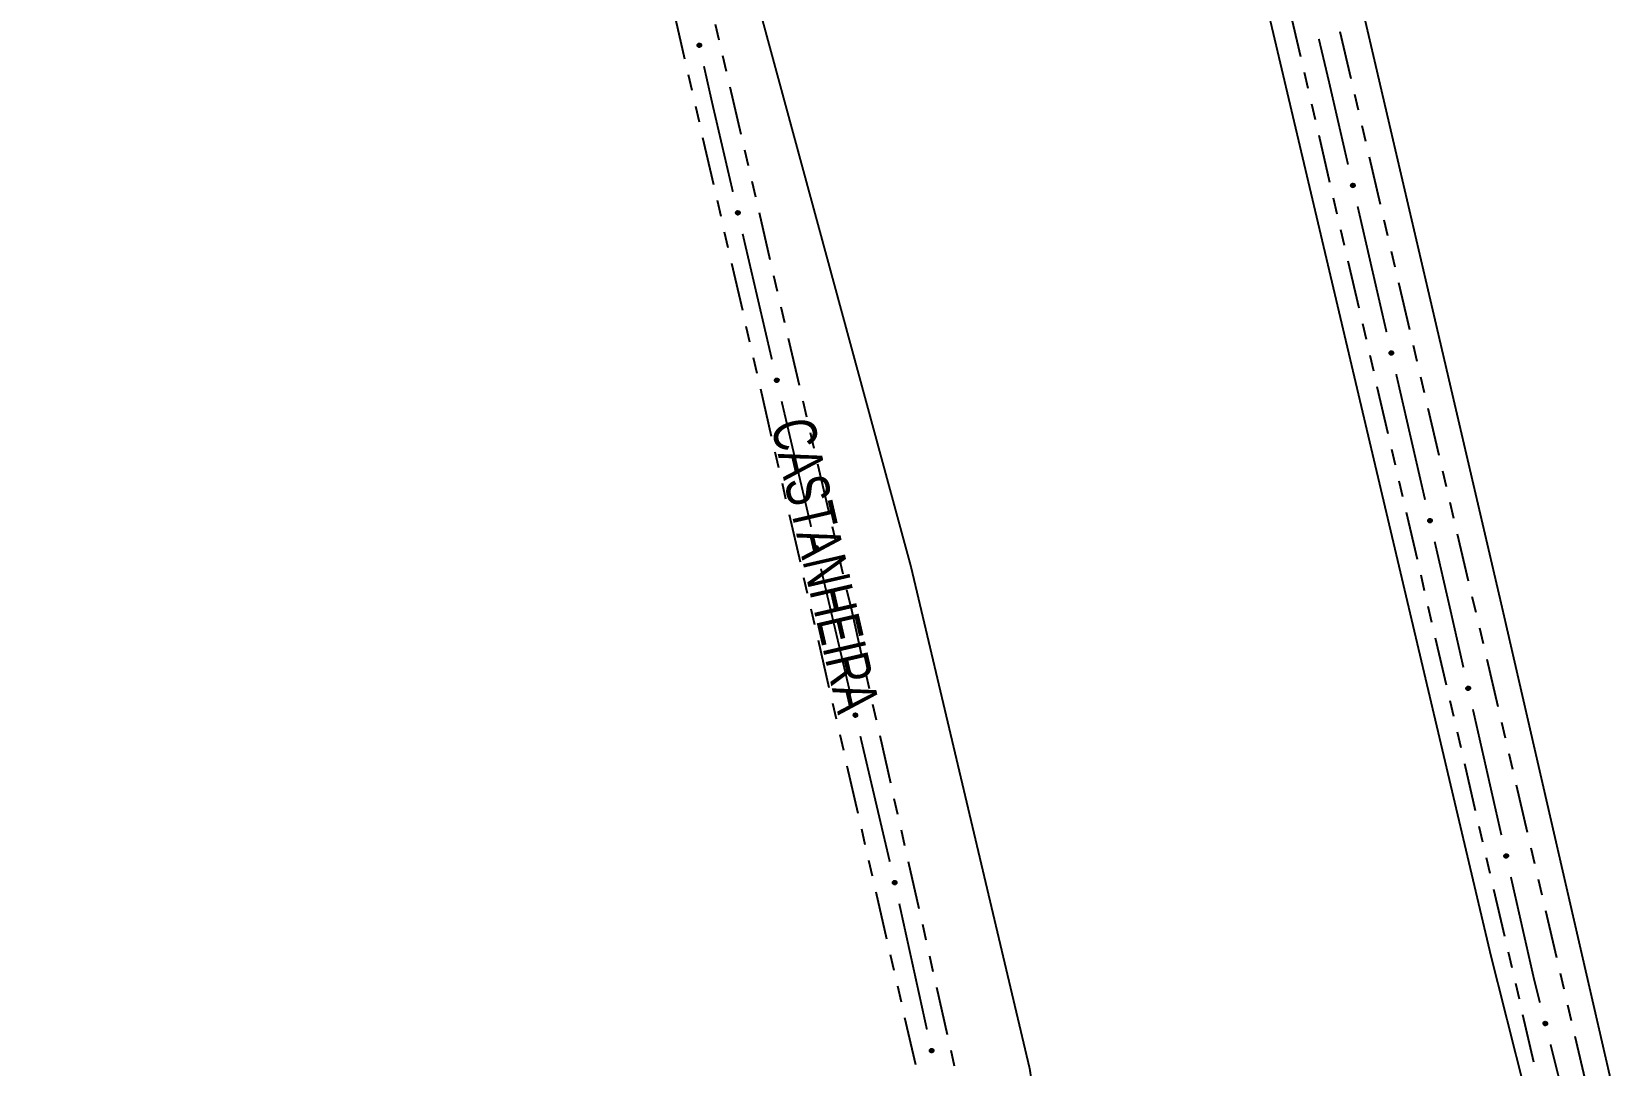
# Model space of a CAD drawing. Extents: x 212200 to 214553, y 4880545 to 4882659.
# Drawn here: x 213133.1 to 213280.1, y 4881572.4 to 4881668.6 of the extents above; entities that cross this region are included whole.
import ezdxf

# ---------------------------------------------------------------- set-up
doc = ezdxf.new("R2010")
doc.units = 0
doc.header["$LTSCALE"] = 1.5
doc.header["$MEASUREMENT"] = 0
doc.linetypes.add('TRACO_12', pattern=[2.5, 2, -0.5])
doc.linetypes.add('TRACO_25', pattern=[8, 3, -1, 1, -1, 1, -1])
for name, color, linetype in [('RU-QUADRA', 210, 'CONTINUOUS'), ('SV-EIXO-RUA-N-PAV', 6, 'CONTINUOUS'), ('SV-RUA-NAO-PAV', 7, 'CONTINUOUS'), ('SV-TXT-RUA-N-PAV', 7, 'CONTINUOUS')]:
    doc.layers.add(name, color=color, linetype=linetype)
doc.styles.add('ARIAL', font='ARIAL.SHX')

msp = doc.modelspace()

# ---------------------------------------------------------------- linework, layer by layer
at = {"layer": 'RU-QUADRA', "linetype": 'TRACO_12', "const_width": 0.18, "flags": 128}
msp.add_lwpolyline([(213232.463787, 4881790.360215), (213230.791194, 4881785.063672), (213232.823333, 4881768.749712), (213244.509946, 4881723.761306), (213269.818353, 4881615.295533), (213280.272056, 4881569.85677), (213284.732302, 4881559.821215), (213289.75008, 4881561.215042), (213294.767857, 4881564.281462), (213310.378721, 4881567.905412), (213324.595757, 4881571.250597), (213330.449831, 4881576.825906), (213324.595757, 4881603.866151), (213308.706128, 4881668.679111), (213277.623784, 4881796.493054), (213269.260822, 4881798.165647), (213254.486255, 4881795.099227), (213245.286996, 4881792.869104), (213239.154157, 4881791.754042)], close=True, dxfattribs=at)
at = {"layer": 'RU-QUADRA', "linetype": 'Continuous', "const_width": 0.18, "flags": 128}
msp.add_lwpolyline([(213220.761022, 4881786.379132), (213174.464282, 4881776.639766), (213183.186748, 4881740.667912), (213194.996785, 4881691.962774), (213214.887512, 4881618.765361), (213220.221148, 4881596.218597), (213225.934417, 4881572.067022), (213229.677997, 4881548.327877), (213238.95638, 4881550.409765), (213262.655602, 4881555.727408), (213274.754607, 4881559.187209), (213268.851162, 4881582.576379), (213263.057194, 4881607.130821), (213257.657248, 4881630.01543), (213246.050001, 4881679.206155), (213229.074929, 4881751.145358), (213225.641398, 4881765.696427)], close=True, dxfattribs=at)
at = {"layer": 'SV-EIXO-RUA-N-PAV'}
for points in [[(213195.260334, 4881667.444923), (213195.302018, 4881667.41934), (213195.332611, 4881667.388828), (213195.350803, 4881667.356035), (213195.359323, 4881667.322866), (213195.364217, 4881667.28795), (213195.361384, 4881667.25166), (213195.349319, 4881667.212077), (213195.323948, 4881667.170083), (213195.290632, 4881667.140797), (213195.259437, 4881667.121242), (213195.225361, 4881667.110367), (213195.191363, 4881667.106181), (213195.153763, 4881667.110369), (213195.11377, 4881667.122988), (213195.07216, 4881667.149521), (213195.042373, 4881667.17964), (213195.025609, 4881667.21182), (213195.014893, 4881667.246147), (213195.010324, 4881667.281853), (213195.01331, 4881667.317461), (213195.026088, 4881667.357705), (213195.05282, 4881667.398427), (213195.08252, 4881667.428479), (213195.114457, 4881667.44569), (213195.148489, 4881667.455479), (213195.183449, 4881667.460814), (213195.220048, 4881667.459485), (213195.260334, 4881667.444923)], [(213256.078323, 4881654.400133), (213256.120139, 4881654.374766), (213256.150891, 4881654.344414), (213256.169253, 4881654.311716), (213256.177945, 4881654.278591), (213256.18302, 4881654.243702), (213256.180376, 4881654.207396), (213256.168516, 4881654.167752), (213256.143364, 4881654.125626), (213256.110201, 4881654.096168), (213256.079108, 4881654.076451), (213256.045089, 4881654.065399), (213256.011113, 4881654.061036), (213255.973492, 4881654.06503), (213255.933433, 4881654.077441), (213255.891687, 4881654.103757), (213255.861743, 4881654.13372), (213255.844813, 4881654.165813), (213255.833918, 4881654.200084), (213255.829164, 4881654.235765), (213255.831964, 4881654.271388), (213255.844533, 4881654.311699), (213255.871053, 4881654.352559), (213255.900597, 4881654.382765), (213255.932444, 4881654.400141), (213255.966425, 4881654.410107), (213256.001357, 4881654.415623), (213256.037962, 4881654.414485), (213256.078323, 4881654.400133)], [(213198.843594, 4881651.852351), (213198.88548, 4881651.827101), (213198.916317, 4881651.796835), (213198.93477, 4881651.764189), (213198.943555, 4881651.731089), (213198.948728, 4881651.696214), (213198.946186, 4881651.659901), (213198.934437, 4881651.620223), (213198.909403, 4881651.578028), (213198.876322, 4881651.548476), (213198.845285, 4881651.528672), (213198.811297, 4881651.517525), (213198.777333, 4881651.513067), (213198.739701, 4881651.516955), (213198.699608, 4881651.529254), (213198.657788, 4881651.555453), (213198.62776, 4881651.585333), (213198.61074, 4881651.617378), (213198.59975, 4881651.651618), (213198.594895, 4881651.687286), (213198.597596, 4881651.722917), (213198.610052, 4881651.763262), (213198.636457, 4881651.804196), (213198.665916, 4881651.834485), (213198.697714, 4881651.851951), (213198.731667, 4881651.862012), (213198.766584, 4881651.867626), (213198.803192, 4881651.86659), (213198.843594, 4881651.852351)], [(213259.662804, 4881638.806817), (213259.70462, 4881638.78145), (213259.735371, 4881638.751098), (213259.753733, 4881638.7184), (213259.762425, 4881638.685275), (213259.7675, 4881638.650386), (213259.764857, 4881638.614081), (213259.752997, 4881638.574436), (213259.727845, 4881638.53231), (213259.694681, 4881638.502852), (213259.663588, 4881638.483135), (213259.62957, 4881638.472083), (213259.595593, 4881638.46772), (213259.557972, 4881638.471714), (213259.517914, 4881638.484125), (213259.476167, 4881638.510441), (213259.446223, 4881638.540405), (213259.429293, 4881638.572497), (213259.418399, 4881638.606768), (213259.413644, 4881638.64245), (213259.416445, 4881638.678072), (213259.429013, 4881638.718383), (213259.455534, 4881638.759243), (213259.485077, 4881638.789449), (213259.516924, 4881638.806825), (213259.550905, 4881638.816792), (213259.585837, 4881638.822308), (213259.622443, 4881638.821169), (213259.662804, 4881638.806817)], [(213202.471746, 4881636.269138), (213202.513633, 4881636.243889), (213202.544469, 4881636.213623), (213202.562923, 4881636.180977), (213202.571707, 4881636.147877), (213202.57688, 4881636.113001), (213202.574338, 4881636.076689), (213202.562589, 4881636.037011), (213202.537556, 4881635.994815), (213202.504475, 4881635.965264), (213202.473437, 4881635.94546), (213202.43945, 4881635.934313), (213202.405486, 4881635.929855), (213202.367854, 4881635.933743), (213202.327761, 4881635.946042), (213202.28594, 4881635.972241), (213202.255913, 4881636.00212), (213202.238893, 4881636.034166), (213202.227902, 4881636.068405), (213202.223048, 4881636.104074), (213202.225748, 4881636.139704), (213202.238204, 4881636.18005), (213202.26461, 4881636.220984), (213202.294069, 4881636.251273), (213202.325867, 4881636.268738), (213202.35982, 4881636.278799), (213202.394736, 4881636.284413), (213202.431345, 4881636.283378), (213202.471746, 4881636.269138)], [(213263.247284, 4881623.213501), (213263.2891, 4881623.188134), (213263.319852, 4881623.157782), (213263.338214, 4881623.125084), (213263.346905, 4881623.09196), (213263.351981, 4881623.05707), (213263.349337, 4881623.020765), (213263.337477, 4881622.98112), (213263.312325, 4881622.938995), (213263.279162, 4881622.909536), (213263.248069, 4881622.889819), (213263.21405, 4881622.878767), (213263.180074, 4881622.874405), (213263.142453, 4881622.878398), (213263.102394, 4881622.890809), (213263.060647, 4881622.917125), (213263.030704, 4881622.947089), (213263.013774, 4881622.979182), (213263.002879, 4881623.013452), (213262.998124, 4881623.049134), (213263.000925, 4881623.084757), (213263.013494, 4881623.125067), (213263.040014, 4881623.165927), (213263.069558, 4881623.196133), (213263.101404, 4881623.21351), (213263.135385, 4881623.223476), (213263.170318, 4881623.228992), (213263.206923, 4881623.227853), (213263.247284, 4881623.213501)], [(213206.128, 4881620.692726), (213206.169937, 4881620.667562), (213206.200835, 4881620.637358), (213206.219354, 4881620.604749), (213206.228205, 4881620.571667), (213206.233449, 4881620.536802), (213206.23098, 4881620.500485), (213206.219311, 4881620.460783), (213206.194363, 4881620.418537), (213206.161342, 4881620.388919), (213206.130344, 4881620.369052), (213206.096379, 4881620.357836), (213206.062424, 4881620.35331), (213206.024785, 4881620.357122), (213205.984667, 4881620.36934), (213205.942794, 4881620.395455), (213205.912706, 4881620.425273), (213205.895621, 4881620.457284), (213205.884561, 4881620.491502), (213205.879635, 4881620.52716), (213205.882264, 4881620.562796), (213205.894638, 4881620.603167), (213205.920961, 4881620.644154), (213205.950359, 4881620.674502), (213205.982121, 4881620.692032), (213206.016054, 4881620.702162), (213206.050959, 4881620.707846), (213206.08757, 4881620.706884), (213206.128, 4881620.692726)], [(213266.80943, 4881607.614735), (213266.851166, 4881607.589237), (213266.881823, 4881607.558789), (213266.900082, 4881607.526035), (213266.908671, 4881607.492883), (213266.913637, 4881607.457977), (213266.91088, 4881607.421681), (213266.898896, 4881607.382073), (213266.873613, 4881607.340027), (213266.840358, 4881607.310672), (213266.809203, 4881607.291052), (213266.77515, 4881607.280107), (213266.74116, 4881607.27585), (213266.703552, 4881607.279961), (213266.663532, 4881607.292497), (213266.621868, 4881607.318944), (213266.592018, 4881607.349), (213266.575188, 4881607.381146), (213266.564401, 4881607.41545), (213266.559758, 4881607.451147), (213266.56267, 4881607.486761), (213266.575364, 4881607.527032), (213266.602012, 4881607.567808), (213266.63165, 4881607.597923), (213266.663551, 4881607.615199), (213266.697563, 4881607.625059), (213266.732512, 4881607.630466), (213266.769114, 4881607.629213), (213266.80943, 4881607.614735)], [(213209.787605, 4881605.11687), (213209.829542, 4881605.091706), (213209.86044, 4881605.061502), (213209.878959, 4881605.028893), (213209.88781, 4881604.995811), (213209.893054, 4881604.960946), (213209.890585, 4881604.924629), (213209.878917, 4881604.884927), (213209.853968, 4881604.842681), (213209.820947, 4881604.813063), (213209.789949, 4881604.793196), (213209.755984, 4881604.78198), (213209.722029, 4881604.777454), (213209.68439, 4881604.781266), (213209.644272, 4881604.793484), (213209.602399, 4881604.819599), (213209.572311, 4881604.849417), (213209.555226, 4881604.881428), (213209.544167, 4881604.915646), (213209.53924, 4881604.951304), (213209.541869, 4881604.98694), (213209.554243, 4881605.027311), (213209.580566, 4881605.068298), (213209.609964, 4881605.098646), (213209.641726, 4881605.116176), (213209.675659, 4881605.126306), (213209.710564, 4881605.13199), (213209.747175, 4881605.131028), (213209.787605, 4881605.11687)], [(213270.345179, 4881592.010297), (213270.386915, 4881591.9848), (213270.417571, 4881591.954351), (213270.435831, 4881591.921597), (213270.44442, 4881591.888445), (213270.449386, 4881591.85354), (213270.446629, 4881591.817243), (213270.434645, 4881591.777636), (213270.409362, 4881591.735589), (213270.376106, 4881591.706234), (213270.344952, 4881591.686614), (213270.310899, 4881591.675669), (213270.276909, 4881591.671412), (213270.239301, 4881591.675523), (213270.199281, 4881591.688059), (213270.157617, 4881591.714506), (213270.127767, 4881591.744563), (213270.110937, 4881591.776708), (213270.10015, 4881591.811012), (213270.095506, 4881591.846709), (213270.098418, 4881591.882323), (213270.111113, 4881591.922594), (213270.137761, 4881591.963371), (213270.167399, 4881591.993485), (213270.1993, 4881592.010761), (213270.233312, 4881592.020621), (213270.268261, 4881592.026028), (213270.304862, 4881592.024776), (213270.345179, 4881592.010297)], [(213213.444434, 4881589.538741), (213213.486001, 4881589.512969), (213213.516456, 4881589.482319), (213213.534499, 4881589.449444), (213213.542868, 4881589.416237), (213213.547604, 4881589.381299), (213213.544607, 4881589.345022), (213213.532362, 4881589.305494), (213213.506802, 4881589.263615), (213213.473353, 4881589.234481), (213213.44207, 4881589.215067), (213213.407945, 4881589.204347), (213213.373928, 4881589.200315), (213213.336348, 4881589.204674), (213213.296412, 4881589.217474), (213213.254923, 4881589.244195), (213213.225272, 4881589.274449), (213213.208655, 4881589.306705), (213213.198095, 4881589.341079), (213213.193687, 4881589.376806), (213213.196834, 4881589.4124), (213213.209795, 4881589.452586), (213213.236711, 4881589.493186), (213213.266547, 4881589.523103), (213213.298562, 4881589.540169), (213213.332638, 4881589.549804), (213213.367622, 4881589.55498), (213213.404215, 4881589.553486), (213213.444434, 4881589.538741)], [(213273.977589, 4881576.431766), (213274.019935, 4881576.407294), (213274.051325, 4881576.377603), (213274.070378, 4881576.345303), (213274.079773, 4881576.312371), (213274.085589, 4881576.277597), (213274.083718, 4881576.241244), (213274.072704, 4881576.201356), (213274.048454, 4881576.158705), (213274.015925, 4881576.128548), (213273.985258, 4881576.108174), (213273.951482, 4881576.096401), (213273.917606, 4881576.091316), (213273.879909, 4881576.094509), (213273.839595, 4881576.106065), (213273.797298, 4881576.131488), (213273.766724, 4881576.160807), (213273.749115, 4881576.192533), (213273.737494, 4881576.226564), (213273.731982, 4881576.262136), (213273.734024, 4881576.297811), (213273.745733, 4881576.338379), (213273.771378, 4881576.379794), (213273.800272, 4881576.410622), (213273.831742, 4881576.428672), (213273.865504, 4881576.439358), (213273.900311, 4881576.445616), (213273.936932, 4881576.445257), (213273.977589, 4881576.431766)], [(213216.877053, 4881573.911293), (213216.91862, 4881573.885521), (213216.949075, 4881573.854871), (213216.967118, 4881573.821996), (213216.975487, 4881573.788789), (213216.980223, 4881573.753851), (213216.977226, 4881573.717574), (213216.964981, 4881573.678046), (213216.93942, 4881573.636167), (213216.905972, 4881573.607033), (213216.874689, 4881573.587619), (213216.840564, 4881573.576899), (213216.806547, 4881573.572867), (213216.768967, 4881573.577226), (213216.729031, 4881573.590026), (213216.687542, 4881573.616747), (213216.657891, 4881573.647001), (213216.641274, 4881573.679257), (213216.630713, 4881573.713631), (213216.626306, 4881573.749358), (213216.629453, 4881573.784952), (213216.642413, 4881573.825138), (213216.66933, 4881573.865738), (213216.699166, 4881573.895656), (213216.73118, 4881573.912721), (213216.765256, 4881573.922356), (213216.800241, 4881573.927532), (213216.836833, 4881573.926038), (213216.877053, 4881573.911293)]]:
    msp.add_lwpolyline(points, close=True, dxfattribs=at)
for points in [[(213195.01331, 4881667.317461), (213195.07216, 4881667.149521)], [(213195.013387, 4881667.295561), (213195.055384, 4881667.170734)], [(213195.023226, 4881667.332731), (213195.090813, 4881667.143723)], [(213195.026088, 4881667.357705), (213195.11377, 4881667.122988)], [(213195.041787, 4881667.374654), (213195.132601, 4881667.119537)], [(213195.05282, 4881667.398427), (213195.153763, 4881667.110369)], [(213195.067168, 4881667.411116), (213195.170504, 4881667.11266)], [(213195.08252, 4881667.428479), (213195.191363, 4881667.106181)], [(213195.098498, 4881667.43353), (213195.207212, 4881667.111109)], [(213195.114457, 4881667.44569), (213195.225361, 4881667.110367)], [(213195.13162, 4881667.447955), (213195.239465, 4881667.116948)], [(213195.148489, 4881667.455479), (213195.259437, 4881667.121242)], [(213195.167867, 4881667.454691), (213195.275685, 4881667.136264)], [(213195.183449, 4881667.460814), (213195.290632, 4881667.140797)], [(213195.202646, 4881667.455503), (213195.306717, 4881667.160009)], [(213195.220048, 4881667.459485), (213195.323948, 4881667.170083)], [(213195.238621, 4881667.45099), (213195.334026, 4881667.194107)], [(213195.260334, 4881667.444923), (213195.349319, 4881667.212077)], [(213195.282473, 4881667.430065), (213195.353321, 4881667.238992)], [(213195.302018, 4881667.41934), (213195.361384, 4881667.25166)], [(213195.319533, 4881667.402022), (213195.3599, 4881667.278227)], [(213195.332611, 4881667.388828), (213195.364217, 4881667.28795)], [(213195.010324, 4881667.281853), (213195.042373, 4881667.17964)], [(213255.829164, 4881654.235765), (213255.861743, 4881654.13372)], [(213255.831964, 4881654.271388), (213255.891687, 4881654.103757)], [(213255.832156, 4881654.24949), (213255.874801, 4881654.124882)], [(213255.841801, 4881654.28671), (213255.91037, 4881654.098056)], [(213255.844533, 4881654.311699), (213255.933433, 4881654.077441)], [(213255.860144, 4881654.328729), (213255.952282, 4881654.074087)], [(213255.871053, 4881654.352559), (213255.973492, 4881654.06503)], [(213255.885335, 4881654.365322), (213255.99022, 4881654.067407)], [(213255.900597, 4881654.382765), (213256.011113, 4881654.061036)], [(213255.916548, 4881654.387899), (213256.026936, 4881654.066046)], [(213255.932444, 4881654.400141), (213256.045089, 4881654.065399)], [(213255.949596, 4881654.402496), (213256.059158, 4881654.072053)], [(213255.966425, 4881654.410107), (213256.079108, 4881654.076451)], [(213255.985807, 4881654.40942), (213256.095278, 4881654.091557)], [(213256.001357, 4881654.415623), (213256.110201, 4881654.096168)], [(213256.020581, 4881654.410413), (213256.126185, 4881654.115463)], [(213256.037962, 4881654.414485), (213256.143364, 4881654.125626)], [(213256.056579, 4881654.406087), (213256.153317, 4881654.149702)], [(213256.078323, 4881654.400133), (213256.168516, 4881654.167752)], [(213256.100539, 4881654.38539), (213256.172379, 4881654.194687)], [(213256.120139, 4881654.374766), (213256.180376, 4881654.207396)], [(213256.137744, 4881654.357539), (213256.178753, 4881654.233956)], [(213256.150891, 4881654.344414), (213256.18302, 4881654.243702)], [(213198.594895, 4881651.687286), (213198.62776, 4881651.585333)], [(213198.597596, 4881651.722917), (213198.657788, 4881651.555453)], [(213198.597849, 4881651.701019), (213198.640843, 4881651.576531)], [(213198.60739, 4881651.738265), (213198.676487, 4881651.549804)], [(213198.610052, 4881651.763262), (213198.699608, 4881651.529254)], [(213198.625615, 4881651.780336), (213198.718466, 4881651.525954)], [(213198.636457, 4881651.804196), (213198.739701, 4881651.516955)], [(213198.650703, 4881651.817), (213198.756423, 4881651.51938)], [(213198.665916, 4881651.834485), (213198.777333, 4881651.513067)], [(213198.681853, 4881651.839663), (213198.793142, 4881651.518122)], [(213198.697714, 4881651.851951), (213198.811297, 4881651.517525)], [(213198.714859, 4881651.854353), (213198.825347, 4881651.524219)], [(213198.731667, 4881651.862012), (213198.845285, 4881651.528672)], [(213198.751051, 4881651.861378), (213198.861412, 4881651.543824)], [(213198.766584, 4881651.867626), (213198.876322, 4881651.548476)], [(213198.785823, 4881651.862469), (213198.892253, 4881651.567816)], [(213198.803192, 4881651.86659), (213198.909403, 4881651.578028)], [(213198.821832, 4881651.858244), (213198.919289, 4881651.602131)], [(213198.843594, 4881651.852351), (213198.934437, 4881651.620223)], [(213198.865851, 4881651.83767), (213198.938224, 4881651.64717)], [(213198.88548, 4881651.827101), (213198.946186, 4881651.659901)], [(213198.903133, 4881651.809924), (213198.944489, 4881651.686456)], [(213198.916317, 4881651.796835), (213198.948728, 4881651.696214)], [(213259.413644, 4881638.64245), (213259.446223, 4881638.540405)], [(213259.416445, 4881638.678072), (213259.476167, 4881638.510441)], [(213259.416636, 4881638.656174), (213259.459281, 4881638.531566)], [(213259.426282, 4881638.693394), (213259.49485, 4881638.50474)], [(213259.429013, 4881638.718383), (213259.517914, 4881638.484125)], [(213259.444625, 4881638.735413), (213259.536762, 4881638.480772)], [(213259.455534, 4881638.759243), (213259.557972, 4881638.471714)], [(213259.469815, 4881638.772006), (213259.574701, 4881638.474091)], [(213259.485077, 4881638.789449), (213259.595593, 4881638.46772)], [(213259.501029, 4881638.794583), (213259.611417, 4881638.472731)], [(213259.516924, 4881638.806825), (213259.62957, 4881638.472083)], [(213259.534076, 4881638.80918), (213259.643638, 4881638.478737)], [(213259.550905, 4881638.816792), (213259.663588, 4881638.483135)], [(213259.570287, 4881638.816104), (213259.679758, 4881638.498241)], [(213259.585837, 4881638.822308), (213259.694681, 4881638.502852)], [(213259.605062, 4881638.817097), (213259.710666, 4881638.522147)], [(213259.622443, 4881638.821169), (213259.727845, 4881638.53231)], [(213259.641059, 4881638.812771), (213259.737798, 4881638.556386)], [(213259.662804, 4881638.806817), (213259.752997, 4881638.574436)], [(213259.68502, 4881638.792074), (213259.756859, 4881638.601371)], [(213259.70462, 4881638.78145), (213259.764857, 4881638.614081)], [(213259.722224, 4881638.764223), (213259.763234, 4881638.64064)], [(213259.735371, 4881638.751098), (213259.7675, 4881638.650386)], [(213202.223048, 4881636.104074), (213202.255913, 4881636.00212)], [(213202.225748, 4881636.139704), (213202.28594, 4881635.972241)], [(213202.226001, 4881636.117806), (213202.268995, 4881635.993318)], [(213202.235542, 4881636.155053), (213202.304639, 4881635.966592)], [(213202.238204, 4881636.18005), (213202.327761, 4881635.946042)], [(213202.253768, 4881636.197124), (213202.346618, 4881635.942741)], [(213202.26461, 4881636.220984), (213202.367854, 4881635.933743)], [(213202.278856, 4881636.233787), (213202.384576, 4881635.936167)], [(213202.294069, 4881636.251273), (213202.405486, 4881635.929855)], [(213202.310006, 4881636.256451), (213202.421295, 4881635.934909)], [(213202.325867, 4881636.268738), (213202.43945, 4881635.934313)], [(213202.343012, 4881636.271141), (213202.4535, 4881635.941006)], [(213202.35982, 4881636.278799), (213202.473437, 4881635.94546)], [(213202.379204, 4881636.278166), (213202.489565, 4881635.960611)], [(213202.394736, 4881636.284413), (213202.504475, 4881635.965264)], [(213202.413975, 4881636.279257), (213202.520405, 4881635.984604)], [(213202.431345, 4881636.283378), (213202.537556, 4881635.994815)], [(213202.449985, 4881636.275031), (213202.547441, 4881636.018919)], [(213202.471746, 4881636.269138), (213202.562589, 4881636.037011)], [(213202.494003, 4881636.254457), (213202.566377, 4881636.063957)], [(213202.513633, 4881636.243889), (213202.574338, 4881636.076689)], [(213202.531286, 4881636.226711), (213202.572641, 4881636.103243)], [(213202.544469, 4881636.213623), (213202.57688, 4881636.113001)], [(213263.069558, 4881623.196133), (213263.180074, 4881622.874405)], [(213263.085509, 4881623.201267), (213263.195897, 4881622.879415)], [(213263.101404, 4881623.21351), (213263.21405, 4881622.878767)], [(213263.118556, 4881623.215864), (213263.228119, 4881622.885422)], [(213263.135385, 4881623.223476), (213263.248069, 4881622.889819)], [(213263.154768, 4881623.222788), (213263.264239, 4881622.904925)], [(213263.170318, 4881623.228992), (213263.279162, 4881622.909536)], [(213263.189542, 4881623.223781), (213263.295146, 4881622.928831)], [(213263.206923, 4881623.227853), (213263.312325, 4881622.938995)], [(213263.225539, 4881623.219455), (213263.322278, 4881622.963071)], [(213263.247284, 4881623.213501), (213263.337477, 4881622.98112)], [(213263.2695, 4881623.198758), (213263.34134, 4881623.008056)], [(213263.2891, 4881623.188134), (213263.349337, 4881623.020765)], [(213262.998124, 4881623.049134), (213263.030704, 4881622.947089)], [(213263.000925, 4881623.084757), (213263.060647, 4881622.917125)], [(213263.001116, 4881623.062858), (213263.043761, 4881622.93825)], [(213263.010762, 4881623.100078), (213263.07933, 4881622.911424)], [(213263.013494, 4881623.125067), (213263.102394, 4881622.890809)], [(213263.029105, 4881623.142097), (213263.121243, 4881622.887456)], [(213263.040014, 4881623.165927), (213263.142453, 4881622.878398)], [(213263.054296, 4881623.178691), (213263.159181, 4881622.880776)], [(213263.306705, 4881623.170907), (213263.347714, 4881623.047324)], [(213263.319852, 4881623.157782), (213263.351981, 4881623.05707)], [(213205.879635, 4881620.52716), (213205.912706, 4881620.425273)], [(213205.882264, 4881620.562796), (213205.942794, 4881620.395455)], [(213205.882561, 4881620.540899), (213205.925806, 4881620.416498)], [(213205.892027, 4881620.578165), (213205.961504, 4881620.389843)], [(213205.894638, 4881620.603167), (213205.984667, 4881620.36934)], [(213205.910167, 4881620.620272), (213206.003531, 4881620.366078)], [(213205.920961, 4881620.644154), (213206.024785, 4881620.357122)], [(213205.935181, 4881620.656986), (213206.041501, 4881620.35958)], [(213205.950359, 4881620.674502), (213206.062424, 4881620.35331)], [(213205.966285, 4881620.679713), (213206.078223, 4881620.358397)], [(213205.982121, 4881620.692032), (213206.096379, 4881620.357836)], [(213205.999262, 4881620.694469), (213206.110416, 4881620.364559)], [(213206.016054, 4881620.702162), (213206.130344, 4881620.369052)], [(213206.035439, 4881620.701568), (213206.146441, 4881620.384236)], [(213206.050959, 4881620.707846), (213206.161342, 4881620.388919)], [(213206.070209, 4881620.702728), (213206.177233, 4881620.408291)], [(213206.08757, 4881620.706884), (213206.194363, 4881620.418537)], [(213206.106226, 4881620.698576), (213206.2042, 4881620.442661)], [(213206.128, 4881620.692726), (213206.219311, 4881620.460783)], [(213206.150286, 4881620.678091), (213206.223044, 4881620.487737)], [(213206.169937, 4881620.667562), (213206.23098, 4881620.500485)], [(213206.187625, 4881620.65042), (213206.229229, 4881620.527036)], [(213206.200835, 4881620.637358), (213206.233449, 4881620.536802)], [(213266.559758, 4881607.451147), (213266.592018, 4881607.349)], [(213266.56267, 4881607.486761), (213266.621868, 4881607.318944)], [(213266.562793, 4881607.464862), (213266.605048, 4881607.340121)], [(213266.572554, 4881607.502051), (213266.640533, 4881607.313184)], [(213266.575364, 4881607.527032), (213266.663532, 4881607.292497)], [(213266.591029, 4881607.544013), (213266.68237, 4881607.289085)], [(213266.602012, 4881607.567808), (213266.703552, 4881607.279961)], [(213266.616334, 4881607.580528), (213266.720288, 4881607.282286)], [(213266.63165, 4881607.597923), (213266.74116, 4881607.27585)], [(213266.647617, 4881607.603006), (213266.756999, 4881607.280811)], [(213266.663551, 4881607.615199), (213266.77515, 4881607.280107)], [(213266.68071, 4881607.6175), (213266.78924, 4881607.286717)], [(213266.697563, 4881607.625059), (213266.809203, 4881607.291052)], [(213266.716943, 4881607.624311), (213266.82542, 4881607.306108)], [(213266.732512, 4881607.630466), (213266.840358, 4881607.310672)], [(213266.75172, 4881607.625195), (213266.856402, 4881607.329917)], [(213266.769114, 4881607.629213), (213266.873613, 4881607.340027)], [(213266.787704, 4881607.620757), (213266.883641, 4881607.364071)], [(213266.80943, 4881607.614735), (213266.898896, 4881607.382073)], [(213266.8316, 4881607.599922), (213266.902843, 4881607.408997)], [(213266.851166, 4881607.589237), (213266.91088, 4881607.421681)], [(213266.868717, 4881607.571956), (213266.90934, 4881607.448245)], [(213266.881823, 4881607.558789), (213266.913637, 4881607.457977)], [(213209.53924, 4881604.951304), (213209.572311, 4881604.849417)], [(213209.541869, 4881604.98694), (213209.602399, 4881604.819599)], [(213209.542166, 4881604.965043), (213209.585411, 4881604.840642)], [(213209.551632, 4881605.002309), (213209.621109, 4881604.813987)], [(213209.554243, 4881605.027311), (213209.644272, 4881604.793484)], [(213209.569772, 4881605.044416), (213209.663136, 4881604.790222)], [(213209.580566, 4881605.068298), (213209.68439, 4881604.781266)], [(213209.594786, 4881605.08113), (213209.701107, 4881604.783724)], [(213209.609964, 4881605.098646), (213209.722029, 4881604.777454)], [(213209.62589, 4881605.103857), (213209.737828, 4881604.782541)], [(213209.641726, 4881605.116176), (213209.755984, 4881604.78198)], [(213209.658867, 4881605.118613), (213209.770021, 4881604.788703)], [(213209.675659, 4881605.126306), (213209.789949, 4881604.793196)], [(213209.695044, 4881605.125711), (213209.806046, 4881604.80838)], [(213209.710564, 4881605.13199), (213209.820947, 4881604.813063)], [(213209.729814, 4881605.126872), (213209.836838, 4881604.832435)], [(213209.747175, 4881605.131028), (213209.853968, 4881604.842681)], [(213209.765831, 4881605.12272), (213209.863805, 4881604.866805)], [(213209.787605, 4881605.11687), (213209.878917, 4881604.884927)], [(213209.809891, 4881605.102235), (213209.882649, 4881604.911881)], [(213209.829542, 4881605.091706), (213209.890585, 4881604.924629)], [(213209.84723, 4881605.074564), (213209.888834, 4881604.951179)], [(213209.86044, 4881605.061502), (213209.893054, 4881604.960946)], [(213270.095506, 4881591.846709), (213270.127767, 4881591.744563)], [(213270.098418, 4881591.882323), (213270.157617, 4881591.714506)], [(213270.098541, 4881591.860424), (213270.140797, 4881591.735683)], [(213270.108303, 4881591.897613), (213270.176282, 4881591.708746)], [(213270.111113, 4881591.922594), (213270.199281, 4881591.688059)], [(213270.126777, 4881591.939575), (213270.218119, 4881591.684647)], [(213270.137761, 4881591.963371), (213270.239301, 4881591.675523)], [(213270.152082, 4881591.97609), (213270.256037, 4881591.677848)], [(213270.167399, 4881591.993485), (213270.276909, 4881591.671412)], [(213270.183366, 4881591.998568), (213270.292748, 4881591.676373)], [(213270.1993, 4881592.010761), (213270.310899, 4881591.675669)], [(213270.216459, 4881592.013062), (213270.324988, 4881591.682279)], [(213270.233312, 4881592.020621), (213270.344952, 4881591.686614)], [(213270.252692, 4881592.019873), (213270.361169, 4881591.70167)], [(213270.268261, 4881592.026028), (213270.376106, 4881591.706234)], [(213270.287469, 4881592.020757), (213270.392151, 4881591.725479)], [(213270.304862, 4881592.024776), (213270.409362, 4881591.735589)], [(213270.323452, 4881592.016319), (213270.41939, 4881591.759634)], [(213270.345179, 4881592.010297), (213270.434645, 4881591.777636)], [(213270.367348, 4881591.995485), (213270.438592, 4881591.804559)], [(213270.386915, 4881591.9848), (213270.446629, 4881591.817243)], [(213270.404466, 4881591.967518), (213270.445089, 4881591.843807)], [(213270.417571, 4881591.954351), (213270.449386, 4881591.85354)], [(213213.193687, 4881589.376806), (213213.225272, 4881589.274449)], [(213213.196813, 4881589.3905), (213213.238243, 4881589.265484)], [(213213.196834, 4881589.4124), (213213.254923, 4881589.244195)], [(213213.20682, 4881589.427625), (213213.27355, 4881589.238312)], [(213213.209795, 4881589.452586), (213213.296412, 4881589.217474)], [(213213.225571, 4881589.469464), (213213.315227, 4881589.213938)], [(213213.236711, 4881589.493186), (213213.336348, 4881589.204674)], [(213213.251116, 4881589.50581), (213213.353099, 4881589.206889)], [(213213.266547, 4881589.523103), (213213.373928, 4881589.200315)], [(213213.282548, 4881589.528082), (213213.389799, 4881589.205171)], [(213213.298562, 4881589.540169), (213213.407945, 4881589.204347)], [(213213.315736, 4881589.542357), (213213.422078, 4881589.210864)], [(213213.332638, 4881589.549804), (213213.44207, 4881589.215067)], [(213213.352013, 4881589.548928), (213213.458386, 4881589.230015)], [(213213.367622, 4881589.55498), (213213.473353, 4881589.234481)], [(213213.386795, 4881589.549583), (213213.489525, 4881589.25362)], [(213213.404215, 4881589.553486), (213213.506802, 4881589.263615)], [(213213.422748, 4881589.544907), (213213.516989, 4881589.287593)], [(213213.444434, 4881589.538741), (213213.532362, 4881589.305494)], [(213213.466506, 4881589.523783), (213213.536487, 4881589.332391)], [(213213.486001, 4881589.512969), (213213.544607, 4881589.345022)], [(213213.503438, 4881589.495572), (213213.543243, 4881589.371595)], [(213213.516456, 4881589.482319), (213213.547604, 4881589.381299)], [(213273.731982, 4881576.262136), (213273.766724, 4881576.160807)], [(213273.734024, 4881576.297811), (213273.797298, 4881576.131488)], [(213273.734681, 4881576.275921), (213273.779967, 4881576.152248)], [(213273.743533, 4881576.313338), (213273.816098, 4881576.126185)], [(213273.745733, 4881576.338379), (213273.839595, 4881576.106065)], [(213273.760978, 4881576.355738), (213273.858511, 4881576.103113)], [(213273.771378, 4881576.379794), (213273.879909, 4881576.094509)], [(213273.785385, 4881576.392858), (213273.896583, 4881576.097242)], [(213273.800272, 4881576.410622), (213273.917606, 4881576.091316)], [(213273.816111, 4881576.416093), (213273.933319, 4881576.096662)], [(213273.831742, 4881576.428672), (213273.951482, 4881576.096401)], [(213273.84884, 4881576.43139), (213273.965406, 4881576.103353)], [(213273.865504, 4881576.439358), (213273.985258, 4881576.108174)], [(213273.884896, 4881576.439083), (213274.001103, 4881576.12362)], [(213273.900311, 4881576.445616), (213274.015925, 4881576.128548)], [(213273.919642, 4881576.440815), (213274.031495, 4881576.148179)], [(213273.936932, 4881576.445257), (213274.048454, 4881576.158705)], [(213273.955723, 4881576.437256), (213274.057893, 4881576.182987)], [(213273.977589, 4881576.431766), (213274.072704, 4881576.201356)], [(213274.000114, 4881576.417498), (213274.075993, 4881576.228367)], [(213274.019935, 4881576.407294), (213274.083718, 4881576.241244)], [(213274.037902, 4881576.390445), (213274.081531, 4881576.267762)], [(213274.051325, 4881576.377603), (213274.085589, 4881576.277597)], [(213216.626306, 4881573.749358), (213216.657891, 4881573.647001)], [(213216.629431, 4881573.763052), (213216.670862, 4881573.638036)], [(213216.629453, 4881573.784952), (213216.687542, 4881573.616747)], [(213216.639438, 4881573.800177), (213216.706168, 4881573.610864)], [(213216.642413, 4881573.825138), (213216.729031, 4881573.590026)], [(213216.658189, 4881573.842016), (213216.747846, 4881573.58649)], [(213216.66933, 4881573.865738), (213216.768967, 4881573.577226)], [(213216.683735, 4881573.878362), (213216.785717, 4881573.579441)], [(213216.699166, 4881573.895656), (213216.806547, 4881573.572867)], [(213216.715166, 4881573.900634), (213216.822418, 4881573.577723)], [(213216.73118, 4881573.912721), (213216.840564, 4881573.576899)], [(213216.748354, 4881573.914909), (213216.854697, 4881573.583416)], [(213216.765256, 4881573.922356), (213216.874689, 4881573.587619)], [(213216.784631, 4881573.92148), (213216.891005, 4881573.602568)], [(213216.800241, 4881573.927532), (213216.905972, 4881573.607033)], [(213216.819414, 4881573.922135), (213216.922143, 4881573.626172)], [(213216.836833, 4881573.926038), (213216.93942, 4881573.636167)], [(213216.855367, 4881573.917459), (213216.949607, 4881573.660145)], [(213216.877053, 4881573.911293), (213216.964981, 4881573.678046)], [(213216.899124, 4881573.896335), (213216.969105, 4881573.704943)], [(213216.91862, 4881573.885521), (213216.977226, 4881573.717574)], [(213216.936056, 4881573.868124), (213216.975862, 4881573.744147)], [(213216.949075, 4881573.854871), (213216.980223, 4881573.753851)]]:
    msp.add_lwpolyline(points, dxfattribs=at)
at = {"layer": 'SV-EIXO-RUA-N-PAV', "const_width": 0.18}
for points in [[(213252.840643, 4881667.873491), (213253.761769, 4881663.980994)], [(213195.622313, 4881665.32916), (213196.279205, 4881662.401961)], [(213253.761769, 4881663.980994), (213253.804533, 4881663.800281)], [(213253.804533, 4881663.800281), (213255.55517, 4881656.184607)], [(213196.279205, 4881662.401961), (213196.408349, 4881661.826476)], [(213196.408349, 4881661.826476), (213198.315442, 4881653.635353)], [(213256.45129, 4881652.286278), (213259.13965, 4881640.591291)], [(213199.222481, 4881649.739549), (213201.943595, 4881638.05214)], [(213260.03577, 4881636.692962), (213262.724131, 4881624.997975)], [(213202.851546, 4881634.156551), (213205.59625, 4881622.474659)], [(213263.620251, 4881621.099646), (213264.964431, 4881615.252153)], [(213206.511151, 4881618.580695), (213209.255855, 4881606.898803)], [(213264.964431, 4881615.252153), (213265.076001, 4881614.766799)], [(213265.076001, 4881614.766799), (213266.291853, 4881609.400835)], [(213267.175791, 4881605.499726), (213269.827602, 4881593.796397)], [(213210.170756, 4881603.004839), (213212.91546, 4881591.322947)], [(213270.711539, 4881589.895288), (213272.700398, 4881581.117791)], [(213213.796819, 4881587.421359), (213216.371283, 4881575.700773)], [(213272.700398, 4881581.117791), (213272.867338, 4881580.381031)], [(213272.867338, 4881580.381031), (213273.4166, 4881578.20471)], [(213274.395431, 4881574.326322), (213277.331924, 4881562.69116)]]:
    msp.add_lwpolyline(points, dxfattribs=at)
at = {"layer": 'SV-RUA-NAO-PAV', "linetype": 'TRACO_25'}
msp.add_polyline3d([(213245.431695, 4881362.803983, 7.779714), (213243.775689, 4881368.274448, 8.909602), (213231.128182, 4881419.192641, 11.068495), (213207.153013, 4881521.708994, 13.63092), (213206.351902, 4881528.98873, 13.75198), (213208.470854, 4881535.168489, 13.610744), (213214.02989, 4881539.988278, 13.671273), (213219.449064, 4881543.968099, 13.75198), (213220.708223, 4881549.027904, 13.75198), (213192.610096, 4881671.403548, 13.852862), (213171.617542, 4881756.520527, 13.590567), (213145.300549, 4881871.236443, 11.875558), (213125.268028, 4881955.913432, 9.777194), (213111.719596, 4882012.951404, 8.687659), (213106.054865, 4882044.490272, 7.477065), (213103.274167, 4882049.610099, 7.497241), (213099.448868, 4882050.982447, 7.234946)], dxfattribs=at)
for points in [[(213228.829998, 4881790.978914, 13.328272), (213227.340661, 4881787.109066, 13.318183), (213227.721496, 4881781.689264, 13.368625), (213241.139564, 4881727.001206, 13.429154), (213280.074207, 4881560.46713, 13.69145), (213281.544489, 4881558.317201, 13.701538), (213283.763549, 4881556.846647, 13.711626), (213289.984219, 4881558.017162, 13.671273), (213296.143403, 4881561.756987, 13.69145), (213331.442859, 4881570.682076, 13.802422), (213332.700167, 4881573.666331, 13.933569), (213333.409493, 4881577.796174, 13.832686), (213307.604148, 4881681.87248, 13.641008), (213279.12673, 4881799.80829, 13.469507), (213277.746525, 4881801.448238, 13.469507), (213275.684435, 4881801.381686, 13.358537), (213244.748811, 4881794.748681, 13.459419), (213238.679136, 4881794.12874, 13.318183), (213232.82952, 4881793.078813, 13.257653)], [(213171.535967, 4881775.264524, 13.055888), (213187.164226, 4881710.162148, 13.429154), (213209.338346, 4881614.765542, 13.883127), (213223.827864, 4881550.577828, 13.509861), (213226.188526, 4881545.787991, 13.651096), (213230.38863, 4881544.118028, 13.731803), (213236.728152, 4881545.657934, 13.731803), (213243.357405, 4881548.837777, 13.69145), (213250.09682, 4881550.957659, 13.701538), (213262.106068, 4881552.887516, 13.681361), (213274.363856, 4881555.120786, 13.772157), (213275.374906, 4881557.127281, 13.832686), (213275.564294, 4881560.987137, 13.852862), (213236.929633, 4881727.57121, 13.530037), (213222.070893, 4881786.889105, 13.459419), (213220.570776, 4881787.989074, 13.348448), (213217.902855, 4881788.561066, 13.237477), (213174.103946, 4881778.869686, 13.2173), (213172.874217, 4881777.439746, 13.2173)]]:
    msp.add_polyline3d(points, close=True, dxfattribs=at)

# ---------------------------------------------------------------- texts
at = {"layer": 'SV-TXT-RUA-N-PAV', "style": 'ARIAL', "width": 0.7}
msp.add_text('CASTANHEIRA', height=4, rotation=283, dxfattribs=at).set_placement((213201.843954, 4881632.023833))

doc.saveas('drawing.dxf')
